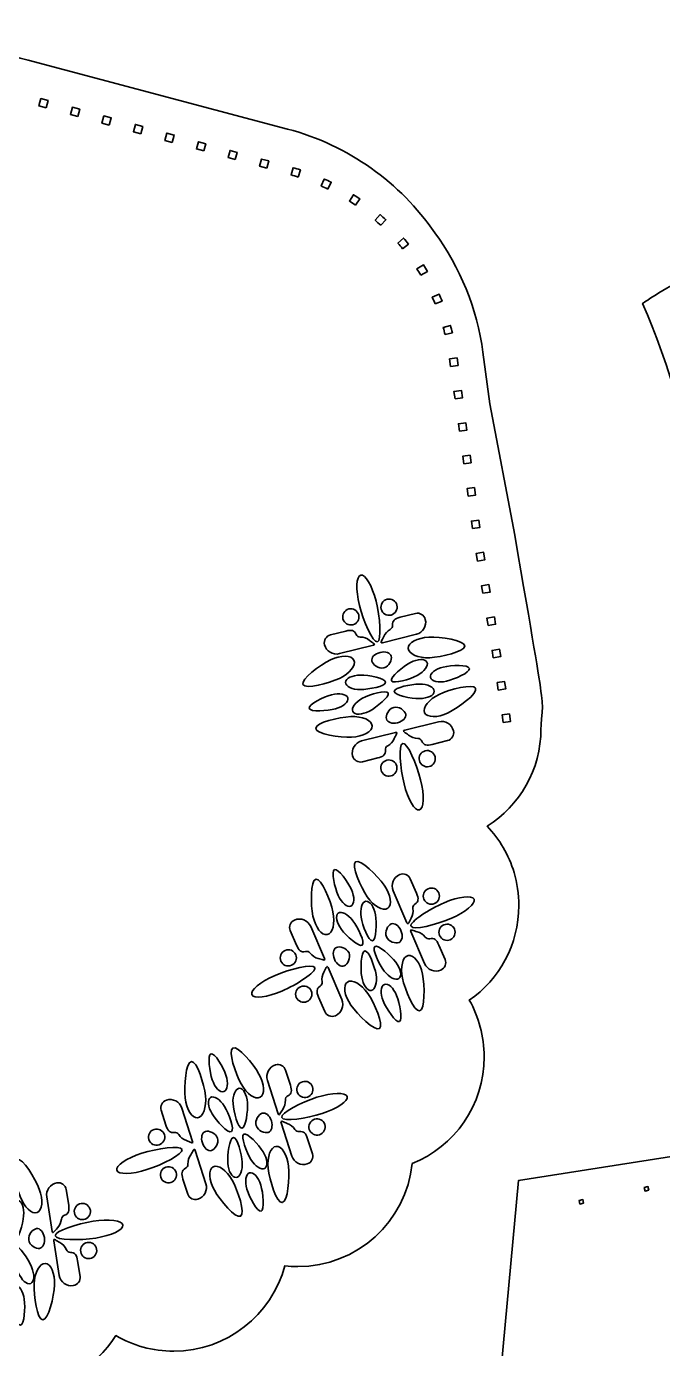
# Model space of a CAD drawing. Header units: millimetres. Extents: x 24 to 984, y -529 to -8.
# Drawn here: x 659.4 to 749, y -194.1 to -8 of the extents above; entities that cross this region are included whole.
import ezdxf

# ---------------------------------------------------------------- set-up
doc = ezdxf.new("R2010")
doc.units = ezdxf.units.MM
doc.header["$MEASUREMENT"] = 0
doc.layers.add('基本型', color=7, linetype='Continuous', lineweight=0)
doc.layers.add('縫線連接點', color=7, linetype='Continuous', lineweight=0)

# ---------------------------------------------------------------- blocks, each defined once
blk = doc.blocks.new('Block_16')
at = {"layer": '基本型', "color": 251, "lineweight": 35, "true_color": 0x606060}
blk.add_open_spline([(984.3, -255.31), (984.3, -255.31), (978.53, -170.45), (978.53, -170.45), (978.53, -170.45), (939.41, -164.24), (939.41, -164.24), (939.41, -164.24), (946.38, -79.96), (961.07, -47), (961.07, -47), (921.67, -19.48), (854.04, -19.26), (854.04, -19.26), (854.04, -19.25), (854.04, -19.25), (853.9, -19.25), (853.77, -19.26), (853.63, -19.26), (853.49, -19.26), (853.35, -19.25), (853.21, -19.25), (853.21, -19.25), (853.22, -19.26), (853.22, -19.26), (785.58, -19.48), (746.19, -47), (746.19, -47), (760.87, -79.96), (768.55, -164.24), (768.55, -164.24), (768.55, -164.24), (728.72, -170.45), (728.72, -170.45), (728.72, -170.45), (720.84, -255.31), (720.84, -255.31)], degree=3, knots=[0, 0, 0, 0, 1, 1, 1, 2, 2, 2, 3, 3, 3, 4, 4, 4, 5, 5, 5, 6, 6, 6, 7, 7, 7, 8, 8, 8, 9, 9, 9, 10, 10, 10, 11, 11, 11, 12, 12, 12, 12], dxfattribs=at)
blk = doc.blocks.new('Block_15')
at = {"layer": '基本型', "color": 251, "lineweight": 35, "true_color": 0x606060}
for points in [[(747.05, -171.84), (747.05, -171.84), (746.53, -171.94), (746.53, -171.94), (746.53, -171.94), (746.42, -171.43), (746.42, -171.43), (746.42, -171.43), (746.94, -171.32), (746.94, -171.32), (746.94, -171.32), (747.05, -171.84), (747.05, -171.84)], [(737.88, -173.67), (737.88, -173.67), (737.36, -173.78), (737.36, -173.78), (737.36, -173.78), (737.26, -173.26), (737.26, -173.26), (737.26, -173.26), (737.77, -173.15), (737.77, -173.15), (737.77, -173.15), (737.88, -173.67), (737.88, -173.67)]]:
    blk.add_open_spline(points, degree=3, knots=[0, 0, 0, 0, 1, 1, 1, 2, 2, 2, 3, 3, 3, 4, 4, 4, 4], dxfattribs=at)
at = {"layer": '基本型'}
blk.add_blockref('Block_16', (0, 0), dxfattribs=at)
blk = doc.blocks.new('Block_32')
at = {"layer": '縫線連接點', "color": 251, "lineweight": 35, "true_color": 0x606060}
for points in [[(662.15, -19.47), (662.15, -19.47), (661.12, -19.19), (661.12, -19.19), (661.12, -19.19), (661.4, -18.17), (661.4, -18.17), (661.4, -18.17), (662.42, -18.45), (662.42, -18.45), (662.42, -18.45), (662.15, -19.47), (662.15, -19.47)], [(666.59, -20.69), (666.59, -20.69), (665.56, -20.41), (665.56, -20.41), (665.56, -20.41), (665.84, -19.39), (665.84, -19.39), (665.84, -19.39), (666.87, -19.67), (666.87, -19.67), (666.87, -19.67), (666.59, -20.69), (666.59, -20.69)], [(671.03, -21.9), (671.03, -21.9), (670.01, -21.62), (670.01, -21.62), (670.01, -21.62), (670.28, -20.6), (670.28, -20.6), (670.28, -20.6), (671.31, -20.88), (671.31, -20.88), (671.31, -20.88), (671.03, -21.9), (671.03, -21.9)], [(675.47, -23.12), (675.47, -23.12), (674.45, -22.83), (674.45, -22.83), (674.45, -22.83), (674.73, -21.81), (674.73, -21.81), (674.73, -21.81), (675.75, -22.09), (675.75, -22.09), (675.75, -22.09), (675.47, -23.12), (675.47, -23.12)], [(679.92, -24.33), (679.92, -24.33), (678.89, -24.05), (678.89, -24.05), (678.89, -24.05), (679.17, -23.03), (679.17, -23.03), (679.17, -23.03), (680.2, -23.31), (680.2, -23.31), (680.2, -23.31), (679.92, -24.33), (679.92, -24.33)], [(684.36, -25.54), (684.36, -25.54), (683.33, -25.26), (683.33, -25.26), (683.33, -25.26), (683.61, -24.24), (683.61, -24.24), (683.61, -24.24), (684.64, -24.52), (684.64, -24.52), (684.64, -24.52), (684.36, -25.54), (684.36, -25.54)], [(688.8, -26.76), (688.8, -26.76), (687.78, -26.48), (687.78, -26.48), (687.78, -26.48), (688.06, -25.46), (688.06, -25.46), (688.06, -25.46), (689.08, -25.74), (689.08, -25.74), (689.08, -25.74), (688.8, -26.76), (688.8, -26.76)], [(693.24, -27.97), (693.24, -27.97), (692.22, -27.69), (692.22, -27.69), (692.22, -27.69), (692.5, -26.67), (692.5, -26.67), (692.5, -26.67), (693.52, -26.95), (693.52, -26.95), (693.52, -26.95), (693.24, -27.97), (693.24, -27.97)], [(697.66, -29.21), (697.32, -29.1), (696.99, -29), (696.66, -28.9), (696.66, -28.9), (696.95, -27.89), (696.95, -27.89), (697.29, -27.99), (697.64, -28.09), (697.98, -28.2), (697.98, -28.2), (697.66, -29.21), (697.66, -29.21)], [(701.85, -30.9), (701.54, -30.75), (701.22, -30.6), (700.91, -30.46), (700.91, -30.46), (701.34, -29.49), (701.34, -29.49), (701.67, -29.64), (701.99, -29.79), (702.31, -29.95), (702.31, -29.95), (701.85, -30.9), (701.85, -30.9)], [(705.75, -33.18), (705.47, -32.98), (705.18, -32.79), (704.88, -32.6), (704.88, -32.6), (705.45, -31.71), (705.45, -31.71), (705.76, -31.9), (706.06, -32.1), (706.35, -32.3), (706.35, -32.3), (705.75, -33.18), (705.75, -33.18)], [(709.29, -36), (709.03, -35.76), (708.77, -35.53), (708.51, -35.3), (708.51, -35.3), (709.2, -34.5), (709.2, -34.5), (709.47, -34.74), (709.74, -34.98), (710.01, -35.22), (710.01, -35.22), (709.29, -36), (709.29, -36)], [(712.37, -39.3), (712.16, -39.03), (711.93, -38.77), (711.71, -38.5), (711.71, -38.5), (712.51, -37.81), (712.51, -37.81), (712.74, -38.08), (712.97, -38.36), (713.2, -38.64), (713.2, -38.64), (712.37, -39.3), (712.37, -39.3)], [(714.95, -43.02), (714.77, -42.72), (714.59, -42.43), (714.4, -42.13), (714.4, -42.13), (715.3, -41.56), (715.3, -41.56), (715.49, -41.87), (715.68, -42.18), (715.86, -42.49), (715.86, -42.49), (714.95, -43.02), (714.95, -43.02)], [(716.96, -47.08), (716.83, -46.76), (716.69, -46.44), (716.55, -46.12), (716.55, -46.12), (717.51, -45.69), (717.51, -45.69), (717.66, -46.02), (717.8, -46.35), (717.94, -46.68), (717.94, -46.68), (716.96, -47.08), (716.96, -47.08)], [(718.36, -51.39), (718.28, -51.05), (718.19, -50.71), (718.09, -50.37), (718.09, -50.37), (719.11, -50.09), (719.11, -50.09), (719.21, -50.43), (719.3, -50.78), (719.39, -51.13), (719.39, -51.13), (718.36, -51.39), (718.36, -51.39)], [(719.14, -55.87), (719.14, -55.87), (719, -54.81), (719, -54.81), (719, -54.81), (720.05, -54.67), (720.05, -54.67), (720.05, -54.67), (720.19, -55.73), (720.19, -55.73), (720.19, -55.73), (719.14, -55.87), (719.14, -55.87)], [(719.76, -60.43), (719.76, -60.43), (719.61, -59.38), (719.61, -59.38), (719.61, -59.38), (720.66, -59.24), (720.66, -59.24), (720.66, -59.24), (720.8, -60.29), (720.8, -60.29), (720.8, -60.29), (719.76, -60.43), (719.76, -60.43)], [(720.37, -65), (720.37, -65), (720.23, -63.94), (720.23, -63.94), (720.23, -63.94), (721.27, -63.8), (721.27, -63.8), (721.27, -63.8), (721.42, -64.86), (721.42, -64.86), (721.42, -64.86), (720.37, -65), (720.37, -65)], [(720.98, -69.56), (720.98, -69.56), (720.84, -68.51), (720.84, -68.51), (720.84, -68.51), (721.89, -68.37), (721.89, -68.37), (721.89, -68.37), (722.03, -69.42), (722.03, -69.42), (722.03, -69.42), (720.98, -69.56), (720.98, -69.56)], [(721.59, -74.13), (721.59, -74.13), (721.45, -73.07), (721.45, -73.07), (721.45, -73.07), (722.5, -72.93), (722.5, -72.93), (722.5, -72.93), (722.64, -73.99), (722.64, -73.99), (722.64, -73.99), (721.59, -74.13), (721.59, -74.13)], [(722.2, -78.69), (722.2, -78.69), (722.06, -77.64), (722.06, -77.64), (722.06, -77.64), (723.11, -77.5), (723.11, -77.5), (723.11, -77.5), (723.25, -78.55), (723.25, -78.55), (723.25, -78.55), (722.2, -78.69), (722.2, -78.69)], [(722.91, -83.26), (722.91, -83.26), (722.73, -82.21), (722.73, -82.21), (722.73, -82.21), (723.78, -82.03), (723.78, -82.03), (723.78, -82.03), (723.96, -83.08), (723.96, -83.08), (723.96, -83.08), (722.91, -83.26), (722.91, -83.26)], [(723.68, -87.8), (723.68, -87.8), (723.5, -86.75), (723.5, -86.75), (723.5, -86.75), (724.54, -86.58), (724.54, -86.58), (724.54, -86.58), (724.72, -87.63), (724.72, -87.63), (724.72, -87.63), (723.68, -87.8), (723.68, -87.8)], [(724.42, -92.34), (724.42, -92.34), (724.25, -91.29), (724.25, -91.29), (724.25, -91.29), (725.3, -91.12), (725.3, -91.12), (725.3, -91.12), (725.47, -92.17), (725.47, -92.17), (725.47, -92.17), (724.42, -92.34), (724.42, -92.34)], [(725.15, -96.89), (725.15, -96.89), (724.99, -95.84), (724.99, -95.84), (724.99, -95.84), (726.03, -95.67), (726.03, -95.67), (726.03, -95.67), (726.2, -96.72), (726.2, -96.72), (726.2, -96.72), (725.15, -96.89), (725.15, -96.89)], [(725.86, -101.43), (725.86, -101.43), (725.7, -100.38), (725.7, -100.38), (725.7, -100.38), (726.74, -100.22), (726.74, -100.22), (726.74, -100.22), (726.9, -101.27), (726.9, -101.27), (726.9, -101.27), (725.86, -101.43), (725.86, -101.43)], [(726.54, -105.98), (726.54, -105.98), (726.38, -104.93), (726.38, -104.93), (726.38, -104.93), (727.43, -104.78), (727.43, -104.78), (727.43, -104.78), (727.58, -105.83), (727.58, -105.83), (727.58, -105.83), (726.54, -105.98), (726.54, -105.98)]]:
    blk.add_open_spline(points, degree=3, knots=[0, 0, 0, 0, 1, 1, 1, 2, 2, 2, 3, 3, 3, 4, 4, 4, 4], dxfattribs=at)
blk = doc.blocks.new('Block_34')
at = {"layer": '縫線連接點', "color": 251, "lineweight": 35, "true_color": 0x606060}
for points, knots in [([(705.16, -129.5), (705.63, -130.56), (705.6, -131.6), (705.09, -131.83), (704.58, -132.06), (703.77, -131.39), (703.3, -130.34), (702.83, -129.28), (702.27, -126.93), (702.78, -126.7), (703.29, -126.47), (704.68, -128.45), (705.16, -129.5)], [0, 0, 0, 0, 1, 1, 1, 2, 2, 2, 3, 3, 3, 4, 4, 4, 4]), ([(707.4, -130.53), (708.33, -131.87), (709.62, -132.59), (710.27, -132.14), (710.93, -131.69), (710.7, -130.23), (709.77, -128.89), (708.84, -127.54), (706.39, -125.15), (705.74, -125.6), (705.09, -126.06), (706.47, -129.19), (707.4, -130.53)], [0, 0, 0, 0, 1, 1, 1, 2, 2, 2, 3, 3, 3, 4, 4, 4, 4]), ([(702.56, -132.65), (702.89, -134.25), (702.53, -135.68), (701.75, -135.84), (700.97, -136.01), (700.07, -134.84), (699.74, -133.24), (699.41, -131.64), (699.36, -128.21), (700.14, -128.05), (700.92, -127.89), (702.23, -131.05), (702.56, -132.65)], [0, 0, 0, 0, 1, 1, 1, 2, 2, 2, 3, 3, 3, 4, 4, 4, 4]), ([(711.96, -127.4), (711.96, -127.4), (711.96, -127.4), (711.96, -127.4), (711.08, -127.77), (710.68, -128.79), (711.05, -129.67), (711.05, -129.67), (712.99, -134.19), (712.99, -134.19), (713.17, -134.61), (713.3, -134), (713.58, -133.54), (713.82, -133.13), (713.9, -132.65), (713.82, -132.18), (713.82, -132.18), (713.82, -132.18), (713.82, -132.18), (713.79, -131.94), (713.9, -131.7), (714.1, -131.56), (714.65, -131.22), (714.65, -130.78), (714.33, -130.03), (714.33, -130.03), (713.46, -127.99), (713.46, -127.99), (713.21, -127.41), (712.54, -127.15), (711.96, -127.4)], [0, 0, 0, 0, 1, 1, 1, 2, 2, 2, 3, 3, 3, 4, 4, 4, 5, 5, 5, 6, 6, 6, 7, 7, 7, 8, 8, 8, 9, 9, 9, 10, 10, 10, 10]), ([(713.56, -134.68), (713.82, -135.28), (717.1, -134.47), (719.17, -133.58), (721.24, -132.69), (722.7, -131.48), (722.44, -130.87), (722.18, -130.26), (720.29, -130.48), (718.22, -131.37), (716.15, -132.26), (713.3, -134.07), (713.56, -134.68)], [0, 0, 0, 0, 1, 1, 1, 2, 2, 2, 3, 3, 3, 4, 4, 4, 4]), ([(715.37, -130.88), (715.62, -131.46), (716.29, -131.72), (716.87, -131.48), (717.45, -131.23), (717.72, -130.55), (717.47, -129.98), (717.22, -129.4), (716.55, -129.13), (715.97, -129.38), (715.39, -129.62), (715.12, -130.3), (715.37, -130.88)], [0, 0, 0, 0, 1, 1, 1, 2, 2, 2, 3, 3, 3, 4, 4, 4, 4]), ([(706.53, -133.39), (706.35, -132.25), (706.64, -131.25), (707.2, -131.16), (707.76, -131.07), (708.36, -131.92), (708.55, -133.06), (708.74, -134.2), (708.67, -136.62), (708.12, -136.71), (707.56, -136.8), (706.72, -134.53), (706.53, -133.39)], [0, 0, 0, 0, 1, 1, 1, 2, 2, 2, 3, 3, 3, 4, 4, 4, 4]), ([(697.15, -133.8), (697.15, -133.8), (697.15, -133.8), (697.15, -133.8), (698.03, -133.42), (699.05, -133.83), (699.42, -134.71), (699.42, -134.71), (701.36, -139.23), (701.36, -139.23), (701.54, -139.65), (701.01, -139.32), (700.48, -139.2), (700.02, -139.1), (699.62, -138.82), (699.33, -138.45), (699.33, -138.45), (699.33, -138.45), (699.33, -138.45), (699.18, -138.25), (698.93, -138.16), (698.69, -138.22), (698.07, -138.38), (697.75, -138.08), (697.43, -137.33), (697.43, -137.33), (696.55, -135.29), (696.55, -135.29), (696.3, -134.71), (696.57, -134.05), (697.15, -133.8)], [0, 0, 0, 0, 1, 1, 1, 2, 2, 2, 3, 3, 3, 4, 4, 4, 5, 5, 5, 6, 6, 6, 7, 7, 7, 8, 8, 8, 9, 9, 9, 10, 10, 10, 10]), ([(705.37, -133.89), (704.68, -132.97), (703.75, -132.49), (703.3, -132.83), (702.85, -133.17), (703.05, -134.2), (703.75, -135.12), (704.44, -136.04), (706.24, -137.66), (706.69, -137.32), (707.14, -136.98), (706.07, -134.81), (705.37, -133.89)], [0, 0, 0, 0, 1, 1, 1, 2, 2, 2, 3, 3, 3, 4, 4, 4, 4]), ([(712.14, -135.28), (712.45, -136), (712.32, -136.74), (711.87, -136.94), (711.41, -137.14), (710.4, -136.88), (710.09, -136.17), (709.78, -135.45), (710.29, -134.54), (710.75, -134.35), (711.21, -134.15), (711.83, -134.57), (712.14, -135.28)], [0, 0, 0, 0, 1, 1, 1, 2, 2, 2, 3, 3, 3, 4, 4, 4, 4]), ([(717.76, -140.84), (717.76, -140.84), (717.76, -140.84), (717.76, -140.84), (716.88, -141.22), (715.86, -140.81), (715.48, -139.93), (715.48, -139.93), (713.54, -135.41), (713.54, -135.41), (713.36, -134.99), (713.89, -135.32), (714.42, -135.44), (714.88, -135.54), (715.29, -135.82), (715.57, -136.19), (715.57, -136.19), (715.57, -136.19), (715.57, -136.19), (715.72, -136.39), (715.97, -136.48), (716.21, -136.42), (716.84, -136.26), (717.16, -136.56), (717.48, -137.31), (717.48, -137.31), (718.35, -139.35), (718.35, -139.35), (718.6, -139.92), (718.34, -140.59), (717.76, -140.84)], [0, 0, 0, 0, 1, 1, 1, 2, 2, 2, 3, 3, 3, 4, 4, 4, 5, 5, 5, 6, 6, 6, 7, 7, 7, 8, 8, 8, 9, 9, 9, 10, 10, 10, 10]), ([(717.59, -135.97), (717.34, -135.39), (717.6, -134.72), (718.18, -134.47), (718.76, -134.22), (719.44, -134.49), (719.68, -135.07), (719.93, -135.65), (719.66, -136.32), (719.09, -136.57), (718.51, -136.82), (717.83, -136.55), (717.59, -135.97)], [0, 0, 0, 0, 1, 1, 1, 2, 2, 2, 3, 3, 3, 4, 4, 4, 4]), ([(702.76, -139.31), (703.07, -140.02), (703.69, -140.44), (704.15, -140.25), (704.61, -140.05), (705.12, -139.14), (704.82, -138.43), (704.51, -137.71), (703.5, -137.46), (703.04, -137.65), (702.58, -137.85), (702.46, -138.59), (702.76, -139.31)], [0, 0, 0, 0, 1, 1, 1, 2, 2, 2, 3, 3, 3, 4, 4, 4, 4]), ([(709.79, -140.97), (710.48, -141.89), (711.41, -142.37), (711.86, -142.03), (712.31, -141.69), (712.11, -140.66), (711.41, -139.74), (710.72, -138.82), (708.92, -137.2), (708.47, -137.53), (708.02, -137.87), (709.09, -140.05), (709.79, -140.97)], [0, 0, 0, 0, 1, 1, 1, 2, 2, 2, 3, 3, 3, 4, 4, 4, 4]), ([(697.32, -138.67), (697.57, -139.25), (697.3, -139.92), (696.72, -140.17), (696.14, -140.42), (695.47, -140.15), (695.22, -139.57), (694.97, -138.99), (695.24, -138.32), (695.82, -138.07), (696.4, -137.82), (697.07, -138.09), (697.32, -138.67)], [0, 0, 0, 0, 1, 1, 1, 2, 2, 2, 3, 3, 3, 4, 4, 4, 4]), ([(708.63, -141.47), (708.81, -142.61), (708.52, -143.61), (707.96, -143.7), (707.41, -143.79), (706.8, -142.94), (706.61, -141.8), (706.43, -140.66), (706.49, -138.24), (707.04, -138.15), (707.6, -138.05), (708.44, -140.33), (708.63, -141.47)], [0, 0, 0, 0, 1, 1, 1, 2, 2, 2, 3, 3, 3, 4, 4, 4, 4]), ([(712.35, -141.99), (712.01, -140.38), (712.38, -138.96), (713.16, -138.79), (713.94, -138.63), (714.84, -139.8), (715.17, -141.4), (715.5, -143), (715.55, -146.43), (714.77, -146.59), (713.99, -146.75), (712.68, -143.59), (712.35, -141.99)], [0, 0, 0, 0, 1, 1, 1, 2, 2, 2, 3, 3, 3, 4, 4, 4, 4]), ([(700.01, -140.49), (700.27, -141.1), (697.42, -142.91), (695.35, -143.8), (693.28, -144.68), (691.39, -144.91), (691.13, -144.3), (690.87, -143.69), (692.33, -142.48), (694.4, -141.59), (696.47, -140.7), (699.75, -139.88), (700.01, -140.49)], [0, 0, 0, 0, 1, 1, 1, 2, 2, 2, 3, 3, 3, 4, 4, 4, 4]), ([(702.9, -147.26), (702.9, -147.26), (702.9, -147.26), (702.9, -147.26), (703.78, -146.89), (704.19, -145.87), (703.81, -144.99), (703.81, -144.99), (701.87, -140.47), (701.87, -140.47), (701.69, -140.05), (701.56, -140.66), (701.28, -141.12), (701.04, -141.53), (700.96, -142.01), (701.04, -142.48), (701.04, -142.48), (701.04, -142.48), (701.04, -142.48), (701.08, -142.72), (700.97, -142.96), (700.76, -143.1), (700.21, -143.44), (700.21, -143.88), (700.53, -144.63), (700.53, -144.63), (701.41, -146.67), (701.41, -146.67), (701.65, -147.24), (702.32, -147.51), (702.9, -147.26)], [0, 0, 0, 0, 1, 1, 1, 2, 2, 2, 3, 3, 3, 4, 4, 4, 5, 5, 5, 6, 6, 6, 7, 7, 7, 8, 8, 8, 9, 9, 9, 10, 10, 10, 10]), ([(699.49, -143.78), (699.24, -143.2), (698.57, -142.94), (697.99, -143.18), (697.41, -143.43), (697.14, -144.1), (697.39, -144.68), (697.64, -145.26), (698.31, -145.53), (698.89, -145.28), (699.47, -145.03), (699.74, -144.36), (699.49, -143.78)], [0, 0, 0, 0, 1, 1, 1, 2, 2, 2, 3, 3, 3, 4, 4, 4, 4]), ([(707.46, -144.13), (706.53, -142.79), (705.24, -142.07), (704.59, -142.52), (703.93, -142.97), (704.16, -144.43), (705.09, -145.77), (706.02, -147.12), (708.47, -149.51), (709.12, -149.06), (709.78, -148.6), (708.39, -145.47), (707.46, -144.13)], [0, 0, 0, 0, 1, 1, 1, 2, 2, 2, 3, 3, 3, 4, 4, 4, 4]), ([(711.53, -144.42), (711.1, -143.35), (710.32, -142.65), (709.8, -142.86), (709.28, -143.08), (709.21, -144.12), (709.64, -145.19), (710.08, -146.26), (711.4, -148.29), (711.92, -148.08), (712.45, -147.86), (711.97, -145.49), (711.53, -144.42)], [0, 0, 0, 0, 1, 1, 1, 2, 2, 2, 3, 3, 3, 4, 4, 4, 4])]:
    blk.add_open_spline(points, degree=3, knots=knots, dxfattribs=at)
blk = doc.blocks.new('Block_35')
at = {"layer": '縫線連接點', "color": 251, "lineweight": 35, "true_color": 0x606060}
for points, knots in [([(687.48, -155.64), (687.85, -156.73), (687.72, -157.77), (687.19, -157.95), (686.65, -158.13), (685.92, -157.39), (685.55, -156.29), (685.18, -155.2), (684.85, -152.8), (685.38, -152.62), (685.91, -152.44), (687.11, -154.54), (687.48, -155.64)], [0, 0, 0, 0, 1, 1, 1, 2, 2, 2, 3, 3, 3, 4, 4, 4, 4]), ([(689.62, -156.87), (690.41, -158.3), (691.62, -159.14), (692.32, -158.75), (693.01, -158.36), (692.93, -156.89), (692.13, -155.47), (691.33, -154.04), (689.13, -151.42), (688.43, -151.81), (687.74, -152.2), (688.82, -155.45), (689.62, -156.87)], [0, 0, 0, 0, 1, 1, 1, 2, 2, 2, 3, 3, 3, 4, 4, 4, 4]), ([(684.59, -158.52), (684.77, -160.15), (684.27, -161.54), (683.48, -161.62), (682.69, -161.71), (681.9, -160.46), (681.73, -158.84), (681.55, -157.21), (681.83, -153.8), (682.62, -153.71), (683.41, -153.63), (684.42, -156.9), (684.59, -158.52)], [0, 0, 0, 0, 1, 1, 1, 2, 2, 2, 3, 3, 3, 4, 4, 4, 4]), ([(694.45, -154.19), (694.45, -154.19), (694.45, -154.19), (694.45, -154.19), (693.54, -154.48), (693.04, -155.46), (693.33, -156.37), (693.33, -156.37), (694.83, -161.06), (694.83, -161.06), (694.97, -161.49), (695.16, -160.9), (695.48, -160.46), (695.76, -160.08), (695.88, -159.61), (695.85, -159.13), (695.85, -159.13), (695.85, -159.13), (695.85, -159.13), (695.83, -158.89), (695.97, -158.66), (696.18, -158.55), (696.76, -158.25), (696.81, -157.82), (696.56, -157.04), (696.56, -157.04), (695.88, -154.93), (695.88, -154.93), (695.69, -154.33), (695.05, -154), (694.45, -154.19)], [0, 0, 0, 0, 1, 1, 1, 2, 2, 2, 3, 3, 3, 4, 4, 4, 5, 5, 5, 6, 6, 6, 7, 7, 7, 8, 8, 8, 9, 9, 9, 10, 10, 10, 10]), ([(688.48, -159.64), (688.4, -158.49), (688.79, -157.52), (689.35, -157.48), (689.91, -157.44), (690.43, -158.35), (690.51, -159.5), (690.59, -160.66), (690.29, -163.06), (689.73, -163.1), (689.17, -163.14), (688.55, -160.79), (688.48, -159.64)], [0, 0, 0, 0, 1, 1, 1, 2, 2, 2, 3, 3, 3, 4, 4, 4, 4]), ([(695.35, -161.59), (695.55, -162.22), (698.89, -161.72), (701.03, -161.04), (703.18, -160.35), (704.75, -159.28), (704.55, -158.65), (704.35, -158.02), (702.45, -158.06), (700.3, -158.75), (698.16, -159.43), (695.15, -160.96), (695.35, -161.59)], [0, 0, 0, 0, 1, 1, 1, 2, 2, 2, 3, 3, 3, 4, 4, 4, 4]), ([(697.52, -157.98), (697.71, -158.59), (698.35, -158.92), (698.95, -158.72), (699.55, -158.53), (699.88, -157.89), (699.69, -157.29), (699.5, -156.69), (698.86, -156.36), (698.26, -156.55), (697.65, -156.74), (697.32, -157.38), (697.52, -157.98)], [0, 0, 0, 0, 1, 1, 1, 2, 2, 2, 3, 3, 3, 4, 4, 4, 4]), ([(679.09, -159.14), (679.09, -159.14), (679.09, -159.14), (679.09, -159.14), (680.01, -158.85), (680.98, -159.36), (681.27, -160.27), (681.27, -160.27), (682.77, -164.95), (682.77, -164.95), (682.91, -165.39), (682.41, -165.01), (681.9, -164.84), (681.45, -164.7), (681.07, -164.38), (680.82, -163.98), (680.82, -163.98), (680.82, -163.98), (680.82, -163.98), (680.69, -163.77), (680.45, -163.66), (680.21, -163.7), (679.57, -163.79), (679.28, -163.46), (679.03, -162.69), (679.03, -162.69), (678.36, -160.57), (678.36, -160.57), (678.17, -159.98), (678.5, -159.34), (679.09, -159.14)], [0, 0, 0, 0, 1, 1, 1, 2, 2, 2, 3, 3, 3, 4, 4, 4, 5, 5, 5, 6, 6, 6, 7, 7, 7, 8, 8, 8, 9, 9, 9, 10, 10, 10, 10]), ([(687.27, -160.02), (686.67, -159.04), (685.79, -158.48), (685.31, -158.77), (684.83, -159.07), (684.93, -160.11), (685.54, -161.09), (686.14, -162.08), (687.77, -163.86), (688.25, -163.57), (688.73, -163.27), (687.88, -161.01), (687.27, -160.02)], [0, 0, 0, 0, 1, 1, 1, 2, 2, 2, 3, 3, 3, 4, 4, 4, 4]), ([(693.88, -162.06), (694.11, -162.81), (693.92, -163.53), (693.44, -163.68), (692.97, -163.83), (691.98, -163.48), (691.75, -162.74), (691.51, -162), (692.11, -161.15), (692.58, -160.99), (693.06, -160.84), (693.64, -161.32), (693.88, -162.06)], [0, 0, 0, 0, 1, 1, 1, 2, 2, 2, 3, 3, 3, 4, 4, 4, 4]), ([(698.93, -168.13), (698.93, -168.13), (698.93, -168.13), (698.93, -168.13), (698.02, -168.42), (697.05, -167.92), (696.75, -167.01), (696.75, -167.01), (695.26, -162.32), (695.26, -162.32), (695.12, -161.89), (695.62, -162.26), (696.13, -162.43), (696.58, -162.58), (696.95, -162.9), (697.2, -163.3), (697.2, -163.3), (697.2, -163.3), (697.2, -163.3), (697.33, -163.51), (697.58, -163.62), (697.82, -163.58), (698.46, -163.49), (698.75, -163.82), (698.99, -164.59), (698.99, -164.59), (699.67, -166.7), (699.67, -166.7), (699.86, -167.3), (699.53, -167.94), (698.93, -168.13)], [0, 0, 0, 0, 1, 1, 1, 2, 2, 2, 3, 3, 3, 4, 4, 4, 5, 5, 5, 6, 6, 6, 7, 7, 7, 8, 8, 8, 9, 9, 9, 10, 10, 10, 10]), ([(699.23, -163.27), (699.04, -162.67), (699.37, -162.03), (699.97, -161.83), (700.57, -161.64), (701.21, -161.97), (701.4, -162.57), (701.6, -163.17), (701.26, -163.82), (700.66, -164.01), (700.06, -164.2), (699.42, -163.87), (699.23, -163.27)], [0, 0, 0, 0, 1, 1, 1, 2, 2, 2, 3, 3, 3, 4, 4, 4, 4]), ([(678.8, -164.01), (678.99, -164.61), (678.66, -165.25), (678.06, -165.44), (677.46, -165.64), (676.81, -165.3), (676.62, -164.7), (676.43, -164.1), (676.76, -163.46), (677.36, -163.27), (677.96, -163.08), (678.61, -163.41), (678.8, -164.01)], [0, 0, 0, 0, 1, 1, 1, 2, 2, 2, 3, 3, 3, 4, 4, 4, 4]), ([(684.16, -165.17), (684.39, -165.91), (684.97, -166.39), (685.45, -166.24), (685.92, -166.08), (686.52, -165.23), (686.28, -164.49), (686.05, -163.75), (685.07, -163.4), (684.59, -163.55), (684.11, -163.7), (683.92, -164.43), (684.16, -165.17)], [0, 0, 0, 0, 1, 1, 1, 2, 2, 2, 3, 3, 3, 4, 4, 4, 4]), ([(690.99, -167.5), (691.59, -168.48), (692.47, -169.04), (692.95, -168.75), (693.43, -168.45), (693.33, -167.41), (692.72, -166.43), (692.12, -165.44), (690.48, -163.66), (690, -163.95), (689.53, -164.24), (690.38, -166.51), (690.99, -167.5)], [0, 0, 0, 0, 1, 1, 1, 2, 2, 2, 3, 3, 3, 4, 4, 4, 4]), ([(681.3, -166.08), (681.5, -166.71), (678.49, -168.24), (676.35, -168.92), (674.2, -169.61), (672.3, -169.65), (672.1, -169.02), (671.9, -168.39), (673.47, -167.32), (675.61, -166.63), (677.76, -165.95), (681.1, -165.45), (681.3, -166.08)], [0, 0, 0, 0, 1, 1, 1, 2, 2, 2, 3, 3, 3, 4, 4, 4, 4]), ([(689.78, -167.88), (689.86, -169.03), (689.47, -170), (688.91, -170.04), (688.34, -170.08), (687.83, -169.17), (687.75, -168.02), (687.67, -166.86), (687.96, -164.46), (688.53, -164.42), (689.09, -164.38), (689.7, -166.73), (689.78, -167.88)], [0, 0, 0, 0, 1, 1, 1, 2, 2, 2, 3, 3, 3, 4, 4, 4, 4]), ([(693.44, -168.75), (693.26, -167.13), (693.76, -165.74), (694.55, -165.65), (695.34, -165.57), (696.13, -166.82), (696.3, -168.44), (696.48, -170.07), (696.2, -173.48), (695.41, -173.56), (694.62, -173.65), (693.61, -170.38), (693.44, -168.75)], [0, 0, 0, 0, 1, 1, 1, 2, 2, 2, 3, 3, 3, 4, 4, 4, 4]), ([(683.53, -173.1), (683.53, -173.1), (683.53, -173.1), (683.53, -173.1), (684.44, -172.81), (684.94, -171.83), (684.65, -170.92), (684.65, -170.92), (683.15, -166.23), (683.15, -166.23), (683.01, -165.8), (682.82, -166.4), (682.51, -166.83), (682.23, -167.21), (682.1, -167.69), (682.13, -168.16), (682.13, -168.16), (682.13, -168.16), (682.13, -168.16), (682.15, -168.4), (682.01, -168.63), (681.8, -168.74), (681.22, -169.04), (681.17, -169.48), (681.42, -170.25), (681.42, -170.25), (682.1, -172.36), (682.1, -172.36), (682.29, -172.96), (682.93, -173.29), (683.53, -173.1)], [0, 0, 0, 0, 1, 1, 1, 2, 2, 2, 3, 3, 3, 4, 4, 4, 5, 5, 5, 6, 6, 6, 7, 7, 7, 8, 8, 8, 9, 9, 9, 10, 10, 10, 10]), ([(680.47, -169.31), (680.27, -168.71), (679.63, -168.38), (679.03, -168.57), (678.43, -168.76), (678.1, -169.4), (678.29, -170), (678.48, -170.6), (679.12, -170.93), (679.72, -170.74), (680.33, -170.55), (680.66, -169.91), (680.47, -169.31)], [0, 0, 0, 0, 1, 1, 1, 2, 2, 2, 3, 3, 3, 4, 4, 4, 4]), ([(688.36, -170.42), (687.57, -168.99), (686.36, -168.15), (685.66, -168.54), (684.97, -168.93), (685.05, -170.4), (685.85, -171.83), (686.65, -173.25), (688.85, -175.87), (689.55, -175.48), (690.24, -175.09), (689.16, -171.84), (688.36, -170.42)], [0, 0, 0, 0, 1, 1, 1, 2, 2, 2, 3, 3, 3, 4, 4, 4, 4]), ([(692.39, -171.1), (692.06, -169.99), (691.35, -169.22), (690.81, -169.38), (690.28, -169.54), (690.11, -170.57), (690.44, -171.68), (690.77, -172.79), (691.89, -174.94), (692.43, -174.77), (692.97, -174.61), (692.73, -172.2), (692.39, -171.1)], [0, 0, 0, 0, 1, 1, 1, 2, 2, 2, 3, 3, 3, 4, 4, 4, 4])]:
    blk.add_open_spline(points, degree=3, knots=knots, dxfattribs=at)
blk = doc.blocks.new('Block_36')
at = {"layer": '縫線連接點', "color": 251, "lineweight": 35, "true_color": 0x606060}
for points, knots in [([(708.82, -94.63), (709.46, -94.46), (709.17, -91.1), (708.63, -88.92), (708.08, -86.73), (707.12, -85.09), (706.47, -85.25), (705.83, -85.41), (705.75, -87.31), (706.3, -89.5), (706.84, -91.68), (708.17, -94.79), (708.82, -94.63)], [0, 0, 0, 0, 1, 1, 1, 2, 2, 2, 3, 3, 3, 4, 4, 4, 4]), ([(710.74, -90.86), (710.13, -91.01), (709.51, -90.64), (709.35, -90.03), (709.2, -89.42), (709.57, -88.8), (710.18, -88.64), (710.8, -88.49), (711.42, -88.86), (711.57, -89.48), (711.72, -90.09), (711.35, -90.71), (710.74, -90.86)], [0, 0, 0, 0, 1, 1, 1, 2, 2, 2, 3, 3, 3, 4, 4, 4, 4]), ([(705.36, -92.23), (705.97, -92.08), (706.34, -91.46), (706.19, -90.85), (706.03, -90.23), (705.41, -89.86), (704.8, -90.01), (704.19, -90.17), (703.82, -90.79), (703.97, -91.4), (704.12, -92.01), (704.74, -92.38), (705.36, -92.23)], [0, 0, 0, 0, 1, 1, 1, 2, 2, 2, 3, 3, 3, 4, 4, 4, 4]), ([(715.57, -91.47), (715.57, -91.47), (715.57, -91.47), (715.57, -91.47), (715.81, -92.4), (715.24, -93.34), (714.31, -93.57), (714.31, -93.57), (709.54, -94.76), (709.54, -94.76), (709.1, -94.87), (709.5, -94.4), (709.71, -93.9), (709.88, -93.46), (710.22, -93.11), (710.64, -92.88), (710.64, -92.88), (710.64, -92.88), (710.64, -92.88), (710.85, -92.77), (710.98, -92.53), (710.96, -92.29), (710.91, -91.64), (711.25, -91.37), (712.04, -91.18), (712.04, -91.18), (714.19, -90.64), (714.19, -90.64), (714.8, -90.49), (715.42, -90.86), (715.57, -91.47)], [0, 0, 0, 0, 1, 1, 1, 2, 2, 2, 3, 3, 3, 4, 4, 4, 5, 5, 5, 6, 6, 6, 7, 7, 7, 8, 8, 8, 9, 9, 9, 10, 10, 10, 10]), ([(701.37, -95.04), (701.37, -95.04), (701.37, -95.04), (701.37, -95.04), (701.61, -95.97), (702.55, -96.53), (703.48, -96.3), (703.48, -96.3), (708.25, -95.11), (708.25, -95.11), (708.69, -95), (708.11, -94.77), (707.7, -94.43), (707.33, -94.12), (706.87, -93.97), (706.4, -93.97), (706.4, -93.97), (706.4, -93.97), (706.4, -93.97), (706.15, -93.97), (705.93, -93.82), (705.83, -93.59), (705.58, -93), (705.14, -92.93), (704.36, -93.12), (704.36, -93.12), (702.2, -93.66), (702.2, -93.66), (701.59, -93.81), (701.22, -94.43), (701.37, -95.04)], [0, 0, 0, 0, 1, 1, 1, 2, 2, 2, 3, 3, 3, 4, 4, 4, 5, 5, 5, 6, 6, 6, 7, 7, 7, 8, 8, 8, 9, 9, 9, 10, 10, 10, 10]), ([(716.19, -96.87), (714.56, -96.94), (713.21, -96.35), (713.17, -95.55), (713.14, -94.76), (714.43, -94.06), (716.07, -93.99), (717.7, -93.91), (721.09, -94.41), (721.12, -95.21), (721.16, -96), (717.83, -96.79), (716.19, -96.87)], [0, 0, 0, 0, 1, 1, 1, 2, 2, 2, 3, 3, 3, 4, 4, 4, 4]), ([(703.46, -99.78), (704.94, -99.08), (705.85, -97.92), (705.51, -97.21), (705.17, -96.49), (703.69, -96.48), (702.22, -97.18), (700.74, -97.89), (697.99, -99.92), (698.33, -100.64), (698.68, -101.36), (701.99, -100.49), (703.46, -99.78)], [0, 0, 0, 0, 1, 1, 1, 2, 2, 2, 3, 3, 3, 4, 4, 4, 4]), ([(709.19, -96.12), (709.95, -95.94), (710.66, -96.18), (710.78, -96.66), (710.9, -97.15), (710.49, -98.1), (709.73, -98.29), (708.98, -98.48), (708.16, -97.83), (708.04, -97.35), (707.92, -96.86), (708.44, -96.31), (709.19, -96.12)], [0, 0, 0, 0, 1, 1, 1, 2, 2, 2, 3, 3, 3, 4, 4, 4, 4]), ([(714.43, -99.36), (715.45, -98.82), (716.07, -97.97), (715.8, -97.48), (715.54, -96.98), (714.5, -97.01), (713.47, -97.55), (712.45, -98.09), (710.56, -99.61), (710.83, -100.11), (711.09, -100.61), (713.41, -99.9), (714.43, -99.36)], [0, 0, 0, 0, 1, 1, 1, 2, 2, 2, 3, 3, 3, 4, 4, 4, 4]), ([(718.11, -98.18), (716.98, -98.44), (716.17, -99.1), (716.3, -99.65), (716.43, -100.2), (717.44, -100.43), (718.57, -100.17), (719.7, -99.91), (721.91, -98.93), (721.78, -98.38), (721.66, -97.83), (719.24, -97.92), (718.11, -98.18)], [0, 0, 0, 0, 1, 1, 1, 2, 2, 2, 3, 3, 3, 4, 4, 4, 4]), ([(706.43, -101.36), (705.27, -101.36), (704.33, -100.91), (704.33, -100.34), (704.33, -99.78), (705.26, -99.32), (706.42, -99.32), (707.58, -99.31), (709.96, -99.76), (709.96, -100.33), (709.96, -100.89), (707.58, -101.35), (706.43, -101.36)], [0, 0, 0, 0, 1, 1, 1, 2, 2, 2, 3, 3, 3, 4, 4, 4, 4]), ([(717.53, -102.03), (716.06, -102.74), (715.14, -103.89), (715.48, -104.61), (715.82, -105.33), (717.3, -105.34), (718.77, -104.63), (720.25, -103.93), (723, -101.9), (722.66, -101.18), (722.32, -100.46), (719, -101.33), (717.53, -102.03)], [0, 0, 0, 0, 1, 1, 1, 2, 2, 2, 3, 3, 3, 4, 4, 4, 4]), ([(702.37, -102.09), (703.48, -101.79), (704.51, -101.99), (704.65, -102.53), (704.8, -103.08), (704.01, -103.76), (702.9, -104.06), (701.78, -104.36), (699.36, -104.54), (699.22, -104), (699.07, -103.45), (701.25, -102.39), (702.37, -102.09)], [0, 0, 0, 0, 1, 1, 1, 2, 2, 2, 3, 3, 3, 4, 4, 4, 4]), ([(706.73, -102.58), (705.71, -103.12), (705.09, -103.96), (705.36, -104.46), (705.62, -104.96), (706.66, -104.93), (707.69, -104.39), (708.71, -103.84), (710.6, -102.33), (710.33, -101.83), (710.07, -101.33), (707.75, -102.04), (706.73, -102.58)], [0, 0, 0, 0, 1, 1, 1, 2, 2, 2, 3, 3, 3, 4, 4, 4, 4]), ([(714.73, -100.58), (715.89, -100.58), (716.83, -101.03), (716.83, -101.6), (716.83, -102.16), (715.9, -102.62), (714.74, -102.62), (713.58, -102.63), (711.2, -102.18), (711.2, -101.61), (711.2, -101.05), (713.58, -100.59), (714.73, -100.58)], [0, 0, 0, 0, 1, 1, 1, 2, 2, 2, 3, 3, 3, 4, 4, 4, 4]), ([(711.67, -106.02), (712.42, -105.84), (712.94, -105.29), (712.81, -104.8), (712.69, -104.32), (711.88, -103.67), (711.12, -103.86), (710.37, -104.05), (709.96, -105), (710.08, -105.49), (710.2, -105.97), (710.91, -106.21), (711.67, -106.02)], [0, 0, 0, 0, 1, 1, 1, 2, 2, 2, 3, 3, 3, 4, 4, 4, 4]), ([(705.06, -105.16), (706.7, -105.09), (708.05, -105.68), (708.08, -106.47), (708.12, -107.27), (706.82, -107.97), (705.19, -108.04), (703.56, -108.11), (700.17, -107.62), (700.14, -106.82), (700.1, -106.02), (703.43, -105.23), (705.06, -105.16)], [0, 0, 0, 0, 1, 1, 1, 2, 2, 2, 3, 3, 3, 4, 4, 4, 4]), ([(719.54, -107.16), (719.54, -107.16), (719.54, -107.16), (719.54, -107.16), (719.31, -106.23), (718.37, -105.67), (717.44, -105.9), (717.44, -105.9), (712.67, -107.09), (712.67, -107.09), (712.23, -107.2), (712.81, -107.43), (713.22, -107.78), (713.58, -108.08), (714.05, -108.23), (714.52, -108.23), (714.52, -108.23), (714.52, -108.23), (714.52, -108.23), (714.76, -108.24), (714.99, -108.38), (715.08, -108.61), (715.34, -109.2), (715.77, -109.28), (716.56, -109.08), (716.56, -109.08), (718.71, -108.54), (718.71, -108.54), (719.32, -108.39), (719.69, -107.77), (719.54, -107.16)], [0, 0, 0, 0, 1, 1, 1, 2, 2, 2, 3, 3, 3, 4, 4, 4, 5, 5, 5, 6, 6, 6, 7, 7, 7, 8, 8, 8, 9, 9, 9, 10, 10, 10, 10]), ([(705.33, -110.69), (705.33, -110.69), (705.33, -110.69), (705.33, -110.69), (705.1, -109.76), (705.66, -108.82), (706.59, -108.59), (706.59, -108.59), (711.36, -107.39), (711.36, -107.39), (711.8, -107.28), (711.4, -107.76), (711.2, -108.26), (711.02, -108.7), (710.68, -109.05), (710.27, -109.27), (710.27, -109.27), (710.27, -109.27), (710.27, -109.27), (710.05, -109.39), (709.92, -109.62), (709.94, -109.87), (710, -110.51), (709.65, -110.78), (708.86, -110.98), (708.86, -110.98), (706.71, -111.52), (706.71, -111.52), (706.1, -111.67), (705.48, -111.3), (705.33, -110.69)], [0, 0, 0, 0, 1, 1, 1, 2, 2, 2, 3, 3, 3, 4, 4, 4, 5, 5, 5, 6, 6, 6, 7, 7, 7, 8, 8, 8, 9, 9, 9, 10, 10, 10, 10]), ([(712.39, -108.93), (713.04, -108.77), (714.37, -111.87), (714.91, -114.06), (715.46, -116.24), (715.38, -118.14), (714.73, -118.3), (714.09, -118.47), (713.13, -116.83), (712.58, -114.64), (712.03, -112.46), (711.75, -109.09), (712.39, -108.93)], [0, 0, 0, 0, 1, 1, 1, 2, 2, 2, 3, 3, 3, 4, 4, 4, 4]), ([(710.16, -111.3), (710.78, -111.14), (711.4, -111.51), (711.55, -112.13), (711.7, -112.74), (711.33, -113.36), (710.72, -113.51), (710.11, -113.66), (709.49, -113.29), (709.33, -112.68), (709.18, -112.07), (709.55, -111.45), (710.16, -111.3)], [0, 0, 0, 0, 1, 1, 1, 2, 2, 2, 3, 3, 3, 4, 4, 4, 4]), ([(715.56, -109.97), (714.95, -110.13), (714.58, -110.75), (714.73, -111.36), (714.88, -111.97), (715.5, -112.34), (716.11, -112.19), (716.73, -112.04), (717.1, -111.42), (716.94, -110.8), (716.79, -110.19), (716.17, -109.82), (715.56, -109.97)], [0, 0, 0, 0, 1, 1, 1, 2, 2, 2, 3, 3, 3, 4, 4, 4, 4])]:
    blk.add_open_spline(points, degree=3, knots=knots, dxfattribs=at)
blk = doc.blocks.new('Block_37')
at = {"layer": '縫線連接點', "color": 251, "lineweight": 35, "true_color": 0x606060}
for points, knots in [([(658.48, -172.7), (659.05, -174.23), (660.12, -175.25), (660.87, -174.97), (661.61, -174.69), (661.75, -173.23), (661.18, -171.69), (660.61, -170.16), (658.83, -167.24), (658.08, -167.52), (657.34, -167.8), (657.91, -171.17), (658.48, -172.7)], [0, 0, 0, 0, 1, 1, 1, 2, 2, 2, 3, 3, 3, 4, 4, 4, 4]), ([(653.26, -173.57), (653.19, -175.2), (652.49, -176.49), (651.69, -176.46), (650.9, -176.42), (650.31, -175.07), (650.38, -173.44), (650.46, -171.8), (651.25, -168.47), (652.05, -168.51), (652.85, -168.55), (653.34, -171.93), (653.26, -173.57)], [0, 0, 0, 0, 1, 1, 1, 2, 2, 2, 3, 3, 3, 4, 4, 4, 4]), ([(656.56, -171.15), (656.76, -172.29), (656.47, -173.3), (655.92, -173.39), (655.36, -173.49), (654.75, -172.65), (654.55, -171.51), (654.35, -170.37), (654.39, -167.95), (654.95, -167.85), (655.5, -167.75), (656.36, -170.01), (656.56, -171.15)], [0, 0, 0, 0, 1, 1, 1, 2, 2, 2, 3, 3, 3, 4, 4, 4, 4]), ([(663.67, -170.79), (663.67, -170.79), (663.67, -170.79), (663.67, -170.79), (662.73, -170.94), (662.08, -171.83), (662.23, -172.77), (662.23, -172.77), (662.99, -177.63), (662.99, -177.63), (663.06, -178.08), (663.34, -177.52), (663.73, -177.14), (664.06, -176.81), (664.25, -176.36), (664.3, -175.89), (664.3, -175.89), (664.3, -175.89), (664.3, -175.89), (664.32, -175.64), (664.49, -175.43), (664.72, -175.36), (665.33, -175.16), (665.44, -174.73), (665.32, -173.93), (665.32, -173.93), (664.97, -171.74), (664.97, -171.74), (664.88, -171.12), (664.29, -170.69), (663.67, -170.79)], [0, 0, 0, 0, 1, 1, 1, 2, 2, 2, 3, 3, 3, 4, 4, 4, 5, 5, 5, 6, 6, 6, 7, 7, 7, 8, 8, 8, 9, 9, 9, 10, 10, 10, 10]), ([(647.74, -173.34), (647.74, -173.34), (647.74, -173.34), (647.74, -173.34), (648.68, -173.19), (649.57, -173.84), (649.72, -174.78), (649.72, -174.78), (650.48, -179.64), (650.48, -179.64), (650.55, -180.09), (650.12, -179.65), (649.64, -179.4), (649.22, -179.19), (648.89, -178.82), (648.71, -178.38), (648.71, -178.38), (648.71, -178.38), (648.71, -178.38), (648.61, -178.16), (648.39, -178.01), (648.14, -178.01), (647.5, -178), (647.26, -177.63), (647.13, -176.83), (647.13, -176.83), (646.79, -174.64), (646.79, -174.64), (646.69, -174.02), (647.12, -173.44), (647.74, -173.34)], [0, 0, 0, 0, 1, 1, 1, 2, 2, 2, 3, 3, 3, 4, 4, 4, 5, 5, 5, 6, 6, 6, 7, 7, 7, 8, 8, 8, 9, 9, 9, 10, 10, 10, 10]), ([(655.69, -175.46), (655.24, -174.39), (654.45, -173.7), (653.93, -173.92), (653.42, -174.14), (653.36, -175.18), (653.81, -176.25), (654.25, -177.31), (655.6, -179.33), (656.11, -179.11), (656.63, -178.89), (656.13, -176.52), (655.69, -175.46)], [0, 0, 0, 0, 1, 1, 1, 2, 2, 2, 3, 3, 3, 4, 4, 4, 4]), ([(656.93, -175.26), (657.03, -174.11), (657.57, -173.21), (658.13, -173.26), (658.69, -173.31), (659.06, -174.28), (658.97, -175.44), (658.87, -176.59), (658.21, -178.92), (657.65, -178.87), (657.09, -178.82), (656.83, -176.41), (656.93, -175.26)], [0, 0, 0, 0, 1, 1, 1, 2, 2, 2, 3, 3, 3, 4, 4, 4, 4]), ([(666.12, -175), (666.22, -175.63), (666.8, -176.05), (667.42, -175.96), (668.05, -175.86), (668.47, -175.27), (668.38, -174.65), (668.28, -174.03), (667.69, -173.6), (667.07, -173.7), (666.45, -173.8), (666.02, -174.38), (666.12, -175)], [0, 0, 0, 0, 1, 1, 1, 2, 2, 2, 3, 3, 3, 4, 4, 4, 4]), ([(663.43, -178.24), (663.53, -178.9), (666.9, -178.91), (669.13, -178.56), (671.35, -178.21), (673.07, -177.39), (672.97, -176.74), (672.87, -176.08), (670.98, -175.84), (668.76, -176.19), (666.53, -176.54), (663.32, -177.58), (663.43, -178.24)], [0, 0, 0, 0, 1, 1, 1, 2, 2, 2, 3, 3, 3, 4, 4, 4, 4]), ([(646.7, -178.1), (646.8, -178.73), (646.37, -179.31), (645.75, -179.41), (645.13, -179.51), (644.54, -179.08), (644.45, -178.46), (644.35, -177.83), (644.77, -177.25), (645.4, -177.15), (646.02, -177.05), (646.6, -177.48), (646.7, -178.1)], [0, 0, 0, 0, 1, 1, 1, 2, 2, 2, 3, 3, 3, 4, 4, 4, 4]), ([(651.82, -180.07), (651.94, -180.84), (652.44, -181.4), (652.93, -181.32), (653.43, -181.24), (654.15, -180.49), (654.03, -179.72), (653.91, -178.95), (652.99, -178.45), (652.5, -178.53), (652, -178.61), (651.7, -179.3), (651.82, -180.07)], [0, 0, 0, 0, 1, 1, 1, 2, 2, 2, 3, 3, 3, 4, 4, 4, 4]), ([(661.9, -178.48), (662.02, -179.25), (661.72, -179.94), (661.22, -180.01), (660.73, -180.09), (659.81, -179.6), (659.69, -178.83), (659.57, -178.06), (660.29, -177.3), (660.79, -177.23), (661.28, -177.15), (661.78, -177.71), (661.9, -178.48)], [0, 0, 0, 0, 1, 1, 1, 2, 2, 2, 3, 3, 3, 4, 4, 4, 4]), ([(665.97, -185.25), (665.97, -185.25), (665.97, -185.25), (665.97, -185.25), (665.03, -185.4), (664.14, -184.75), (663.99, -183.81), (663.99, -183.81), (663.23, -178.95), (663.23, -178.95), (663.16, -178.5), (663.59, -178.94), (664.07, -179.19), (664.49, -179.4), (664.81, -179.77), (665, -180.21), (665, -180.21), (665, -180.21), (665, -180.21), (665.1, -180.43), (665.32, -180.58), (665.56, -180.58), (666.21, -180.59), (666.45, -180.96), (666.57, -181.76), (666.57, -181.76), (666.92, -183.95), (666.92, -183.95), (667.02, -184.57), (666.59, -185.15), (665.97, -185.25)], [0, 0, 0, 0, 1, 1, 1, 2, 2, 2, 3, 3, 3, 4, 4, 4, 5, 5, 5, 6, 6, 6, 7, 7, 7, 8, 8, 8, 9, 9, 9, 10, 10, 10, 10]), ([(648.86, -180.53), (648.96, -181.19), (645.75, -182.24), (643.53, -182.59), (641.3, -182.93), (639.42, -182.69), (639.31, -182.03), (639.21, -181.38), (640.93, -180.56), (643.16, -180.21), (645.38, -179.86), (648.75, -179.88), (648.86, -180.53)], [0, 0, 0, 0, 1, 1, 1, 2, 2, 2, 3, 3, 3, 4, 4, 4, 4]), ([(649.99, -187.81), (649.99, -187.81), (649.99, -187.81), (649.99, -187.81), (650.93, -187.66), (651.58, -186.77), (651.43, -185.83), (651.43, -185.83), (650.67, -180.97), (650.67, -180.97), (650.6, -180.52), (650.32, -181.08), (649.93, -181.46), (649.6, -181.79), (649.41, -182.24), (649.36, -182.71), (649.36, -182.71), (649.36, -182.71), (649.36, -182.71), (649.34, -182.96), (649.17, -183.16), (648.94, -183.24), (648.33, -183.44), (648.22, -183.87), (648.34, -184.67), (648.34, -184.67), (648.69, -186.86), (648.69, -186.86), (648.78, -187.48), (649.37, -187.91), (649.99, -187.81)], [0, 0, 0, 0, 1, 1, 1, 2, 2, 2, 3, 3, 3, 4, 4, 4, 5, 5, 5, 6, 6, 6, 7, 7, 7, 8, 8, 8, 9, 9, 9, 10, 10, 10, 10]), ([(656.97, -183.61), (656.87, -184.76), (656.33, -185.65), (655.77, -185.6), (655.21, -185.56), (654.84, -184.58), (654.94, -183.43), (655.03, -182.28), (655.69, -179.95), (656.25, -180), (656.81, -180.04), (657.07, -182.45), (656.97, -183.61)], [0, 0, 0, 0, 1, 1, 1, 2, 2, 2, 3, 3, 3, 4, 4, 4, 4]), ([(658.22, -183.41), (658.66, -184.48), (659.45, -185.16), (659.97, -184.94), (660.49, -184.73), (660.54, -183.69), (660.1, -182.62), (659.65, -181.55), (658.31, -179.54), (657.79, -179.75), (657.27, -179.97), (657.77, -182.34), (658.22, -183.41)], [0, 0, 0, 0, 1, 1, 1, 2, 2, 2, 3, 3, 3, 4, 4, 4, 4]), ([(667.01, -180.49), (666.91, -179.87), (667.33, -179.28), (667.96, -179.18), (668.58, -179.09), (669.16, -179.51), (669.26, -180.13), (669.36, -180.76), (668.93, -181.34), (668.31, -181.44), (667.69, -181.54), (667.1, -181.11), (667.01, -180.49)], [0, 0, 0, 0, 1, 1, 1, 2, 2, 2, 3, 3, 3, 4, 4, 4, 4]), ([(660.44, -185.02), (660.52, -183.39), (661.22, -182.1), (662.02, -182.13), (662.81, -182.17), (663.4, -183.52), (663.32, -185.15), (663.25, -186.79), (662.45, -190.12), (661.66, -190.08), (660.86, -190.05), (660.37, -186.66), (660.44, -185.02)], [0, 0, 0, 0, 1, 1, 1, 2, 2, 2, 3, 3, 3, 4, 4, 4, 4]), ([(647.54, -183.59), (647.44, -182.97), (646.86, -182.54), (646.24, -182.64), (645.61, -182.74), (645.19, -183.33), (645.28, -183.95), (645.38, -184.57), (645.97, -185), (646.59, -184.9), (647.21, -184.8), (647.64, -184.22), (647.54, -183.59)], [0, 0, 0, 0, 1, 1, 1, 2, 2, 2, 3, 3, 3, 4, 4, 4, 4]), ([(655.18, -185.9), (654.61, -184.36), (653.54, -183.35), (652.79, -183.63), (652.05, -183.91), (651.91, -185.37), (652.48, -186.9), (653.05, -188.44), (654.83, -191.36), (655.58, -191.08), (656.32, -190.8), (655.75, -187.43), (655.18, -185.9)], [0, 0, 0, 0, 1, 1, 1, 2, 2, 2, 3, 3, 3, 4, 4, 4, 4]), ([(659.06, -187.18), (658.9, -186.04), (658.32, -185.17), (657.76, -185.25), (657.2, -185.33), (656.88, -186.32), (657.04, -187.46), (657.2, -188.61), (657.98, -190.9), (658.53, -190.82), (659.09, -190.75), (659.22, -188.33), (659.06, -187.18)], [0, 0, 0, 0, 1, 1, 1, 2, 2, 2, 3, 3, 3, 4, 4, 4, 4])]:
    blk.add_open_spline(points, degree=3, knots=knots, dxfattribs=at)
blk = doc.blocks.new('Block_31')
at = {"layer": '縫線連接點', "color": 251, "lineweight": 35, "true_color": 0x606060}
blk.add_open_spline([(731.87, -106.87), (731.99, -101.66), (733.16, -108.6), (728.18, -79.61), (728.18, -79.61), (724.67, -61.12), (724.67, -61.12), (724.67, -61.12), (723.7, -53.88), (723.7, -53.88), (722.87, -47.65), (720.47, -41.9), (716.9, -37.04), (712.03, -29.99), (704.75, -24.73), (696.16, -22.45), (696.16, -22.45), (659.6, -12.75), (659.6, -12.75), (647.87, -9.63), (635.85, -8.06), (623.82, -8.02), (623.82, -8.02), (623.82, -8.01), (623.82, -8.01), (623.64, -8.01), (623.46, -8.01), (623.28, -8.01), (623.1, -8.01), (622.92, -8.01), (622.74, -8.01), (622.74, -8.01), (622.74, -8.02), (622.74, -8.02), (610.71, -8.06), (598.69, -9.63), (586.96, -12.75), (586.96, -12.75), (550.4, -22.45), (550.4, -22.45), (541.81, -24.73), (534.53, -29.99), (529.66, -37.04), (526.09, -41.9), (523.7, -47.65), (522.86, -53.88), (522.86, -53.88), (521.89, -61.12), (521.89, -61.12), (521.89, -61.12), (518.38, -79.61), (518.38, -79.61), (513.41, -108.6), (514.57, -101.66), (514.69, -106.87), (514.69, -112.65), (517.72, -117.72), (522.27, -120.59), (520.54, -122.41), (519.22, -124.64), (518.49, -127.11), (518.05, -128.58), (517.81, -130.14), (517.81, -131.75), (517.81, -137.27), (520.57, -142.14), (524.79, -145.07), (523.46, -147.43), (522.69, -150.15), (522.69, -153.05), (522.69, -159.85), (526.89, -165.68), (532.84, -168.08), (533.69, -176.23), (540.58, -182.58), (548.96, -182.58), (549.58, -182.58), (550.19, -182.54), (550.79, -182.47), (552.64, -189.39), (558.95, -194.48), (566.45, -194.48), (569.42, -194.48), (572.2, -193.68), (574.6, -192.29), (577.47, -196.81), (582.53, -199.81), (588.28, -199.81), (592.12, -199.81), (595.64, -198.48), (598.41, -196.26), (601.38, -199.58), (605.7, -201.68), (610.51, -201.68), (615.7, -201.68), (620.32, -199.24), (623.28, -195.44), (626.25, -199.24), (630.86, -201.68), (636.05, -201.68), (640.86, -201.68), (645.18, -199.58), (648.15, -196.26), (650.93, -198.48), (654.45, -199.81), (658.28, -199.81), (664.04, -199.81), (669.09, -196.81), (671.97, -192.29), (674.36, -193.68), (677.15, -194.48), (680.12, -194.48), (687.62, -194.48), (693.93, -189.39), (695.78, -182.47), (696.38, -182.54), (696.99, -182.58), (697.61, -182.58), (705.98, -182.58), (712.87, -176.23), (713.73, -168.08), (719.67, -165.68), (723.87, -159.85), (723.87, -153.05), (723.87, -150.15), (723.11, -147.43), (721.77, -145.07), (725.99, -142.14), (728.75, -137.27), (728.75, -131.75), (728.75, -130.14), (728.52, -128.58), (728.08, -127.11), (727.34, -124.64), (726.03, -122.41), (724.29, -120.59), (728.84, -117.72), (731.87, -112.65), (731.87, -106.87)], degree=3, knots=[0, 0, 0, 0, 1, 1, 1, 2, 2, 2, 3, 3, 3, 4, 4, 4, 5, 5, 5, 6, 6, 6, 7, 7, 7, 8, 8, 8, 9, 9, 9, 10, 10, 10, 11, 11, 11, 12, 12, 12, 13, 13, 13, 14, 14, 14, 15, 15, 15, 16, 16, 16, 17, 17, 17, 18, 18, 18, 19, 19, 19, 20, 20, 20, 21, 21, 21, 22, 22, 22, 23, 23, 23, 24, 24, 24, 25, 25, 25, 26, 26, 26, 27, 27, 27, 28, 28, 28, 29, 29, 29, 30, 30, 30, 31, 31, 31, 32, 32, 32, 33, 33, 33, 34, 34, 34, 35, 35, 35, 36, 36, 36, 37, 37, 37, 38, 38, 38, 39, 39, 39, 40, 40, 40, 41, 41, 41, 42, 42, 42, 43, 43, 43, 44, 44, 44, 45, 45, 45, 46, 46, 46, 46], dxfattribs=at)
at = {"layer": '縫線連接點'}
for name in ['Block_32', 'Block_36', 'Block_34', 'Block_35', 'Block_37']:
    blk.add_blockref(name, (0, 0), dxfattribs=at)
blk = doc.blocks.new('Block_30')
at = {"layer": '縫線連接點'}
blk.add_blockref('Block_31', (0, 0), dxfattribs=at)

msp = doc.modelspace()

# ---------------------------------------------------------------- block references
at = {"layer": '基本型'}
msp.add_blockref('Block_15', (0, 0), dxfattribs=at)
at = {"layer": '縫線連接點'}
msp.add_blockref('Block_30', (0, 0), dxfattribs=at)

doc.saveas('drawing.dxf')
